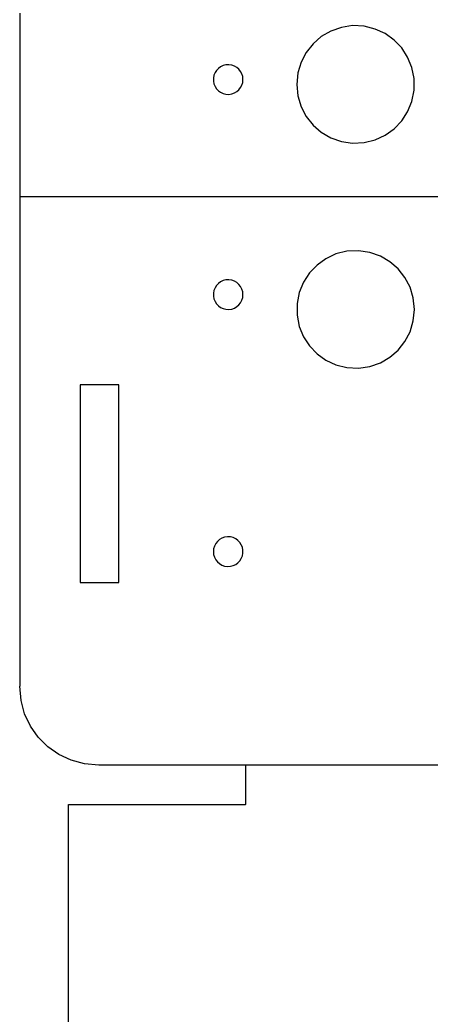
# Model space of a CAD drawing. Header units: metres. Extents: x 0 to 728, y 1000 to 1425.
# Drawn here: x 0 to 41.6, y 1106.7 to 1207.4 of the extents above; entities that cross this region are included whole.
import ezdxf

# ---------------------------------------------------------------- set-up
doc = ezdxf.new("R2010")
doc.units = ezdxf.units.M

msp = doc.modelspace()

# ---------------------------------------------------------------- linework, layer by layer
at = {"layer": 'COMPONENT1'}
for p, q in [((0.02, 1208.5), (0.02, 1200.5)), ((31.49, 1206.28), (30.53, 1205.72)), ((32.56, 1206.66), (31.49, 1206.28)), ((33.7, 1206.83), (32.56, 1206.66)), ((34.88, 1206.77), (33.7, 1206.83)), ((35.99, 1206.49), (34.88, 1206.77)), ((37, 1206.02), (35.99, 1206.49)), ((30.53, 1205.72), (29.7, 1204.99)), ((37.9, 1205.37), (37, 1206.02)), ((38.67, 1204.57), (37.9, 1205.37)), ((29.7, 1204.99), (29.01, 1204.12)), ((39.27, 1203.64), (38.67, 1204.57)), ((29.01, 1204.12), (28.49, 1203.13)), ((39.7, 1202.6), (39.27, 1203.64)), ((19.92, 1202.31), (19.77, 1202.08)), ((20.12, 1202.51), (19.92, 1202.31)), ((20.34, 1202.68), (20.12, 1202.51)), ((20.6, 1202.8), (20.34, 1202.68)), ((20.88, 1202.87), (20.6, 1202.8)), ((21.18, 1202.88), (20.88, 1202.87)), ((21.46, 1202.84), (21.18, 1202.88)), ((21.73, 1202.74), (21.46, 1202.84)), ((21.97, 1202.6), (21.73, 1202.74)), ((22.19, 1202.42), (21.97, 1202.6)), ((22.36, 1202.2), (22.19, 1202.42)), ((28.49, 1203.13), (28.16, 1202.05)), ((39.92, 1201.47), (39.7, 1202.6)), ((19.66, 1201.82), (19.61, 1201.53)), ((19.61, 1201.53), (19.61, 1201.23)), ((19.61, 1201.23), (19.66, 1200.95)), ((19.77, 1202.08), (19.66, 1201.82)), ((22.49, 1201.95), (22.36, 1202.2)), ((22.57, 1201.68), (22.49, 1201.95)), ((22.6, 1201.38), (22.57, 1201.68)), ((22.57, 1201.09), (22.6, 1201.38)), ((28.16, 1202.05), (28.05, 1200.88)), ((39.92, 1200.29), (39.92, 1201.47)), ((0.02, 1200.5), (0.02, 1189.5)), ((19.66, 1200.95), (19.77, 1200.69)), ((19.77, 1200.69), (19.92, 1200.45)), ((19.92, 1200.45), (20.12, 1200.25)), ((20.12, 1200.25), (20.34, 1200.09)), ((21.97, 1200.16), (22.19, 1200.35)), ((22.19, 1200.35), (22.36, 1200.57)), ((22.36, 1200.57), (22.49, 1200.82)), ((22.49, 1200.82), (22.57, 1201.09)), ((28.05, 1200.88), (28.16, 1199.72)), ((39.7, 1199.16), (39.92, 1200.29)), ((20.34, 1200.09), (20.6, 1199.97)), ((20.6, 1199.97), (20.88, 1199.9)), ((20.88, 1199.9), (21.18, 1199.88)), ((21.18, 1199.88), (21.46, 1199.93)), ((21.46, 1199.93), (21.73, 1200.02)), ((21.73, 1200.02), (21.97, 1200.16)), ((28.16, 1199.72), (28.49, 1198.63)), ((28.49, 1198.63), (29.01, 1197.64)), ((39.27, 1198.12), (39.7, 1199.16)), ((29.01, 1197.64), (29.7, 1196.77)), ((38.67, 1197.19), (39.27, 1198.12)), ((29.7, 1196.77), (30.53, 1196.05)), ((37, 1195.74), (37.9, 1196.39)), ((37.9, 1196.39), (38.67, 1197.19)), ((30.53, 1196.05), (31.49, 1195.49)), ((31.49, 1195.49), (32.56, 1195.11)), ((34.88, 1195), (35.99, 1195.27)), ((35.99, 1195.27), (37, 1195.74)), ((32.56, 1195.11), (33.7, 1194.94)), ((33.7, 1194.94), (34.88, 1195)), ((0.02, 1189.5), (0.02, 1178.5)), ((8.02, 1189.5), (0.02, 1189.5)), ((50.55, 1189.5), (8.02, 1189.5)), ((31, 1183.25), (30.1, 1182.61)), ((32.01, 1183.73), (31, 1183.25)), ((33.12, 1184), (32.01, 1183.73)), ((34.3, 1184.06), (33.12, 1184)), ((35.44, 1183.89), (34.3, 1184.06)), ((36.51, 1183.51), (35.44, 1183.89)), ((37.47, 1182.95), (36.51, 1183.51)), ((30.1, 1182.61), (29.33, 1181.81)), ((38.3, 1182.22), (37.47, 1182.95)), ((38.99, 1181.36), (38.3, 1182.22)), ((20.88, 1181.1), (20.6, 1181.03)), ((21.18, 1181.11), (20.88, 1181.1)), ((21.46, 1181.07), (21.18, 1181.11)), ((29.33, 1181.81), (28.73, 1180.87)), ((39.51, 1180.37), (38.99, 1181.36)), ((19.77, 1180.31), (19.66, 1180.05)), ((19.92, 1180.55), (19.77, 1180.31)), ((20.12, 1180.75), (19.92, 1180.55)), ((20.34, 1180.91), (20.12, 1180.75)), ((20.6, 1181.03), (20.34, 1180.91)), ((21.73, 1180.98), (21.46, 1181.07)), ((21.97, 1180.83), (21.73, 1180.98)), ((22.19, 1180.65), (21.97, 1180.83)), ((22.36, 1180.43), (22.19, 1180.65)), ((22.49, 1180.18), (22.36, 1180.43)), ((22.57, 1179.91), (22.49, 1180.18)), ((28.73, 1180.87), (28.3, 1179.83)), ((39.84, 1179.28), (39.51, 1180.37)), ((19.66, 1180.05), (19.61, 1179.76)), ((19.61, 1179.76), (19.61, 1179.47)), ((19.61, 1179.47), (19.66, 1179.18)), ((19.66, 1179.18), (19.77, 1178.92)), ((22.49, 1179.05), (22.57, 1179.32)), ((22.6, 1179.62), (22.57, 1179.91)), ((22.57, 1179.32), (22.6, 1179.62)), ((28.3, 1179.83), (28.08, 1178.71)), ((39.95, 1178.12), (39.84, 1179.28)), ((0.02, 1178.5), (0.02, 1140)), ((19.77, 1178.92), (19.92, 1178.68)), ((19.92, 1178.68), (20.12, 1178.48)), ((20.12, 1178.48), (20.34, 1178.32)), ((20.34, 1178.32), (20.6, 1178.2)), ((20.6, 1178.2), (20.88, 1178.13)), ((20.88, 1178.13), (21.18, 1178.12)), ((21.18, 1178.12), (21.46, 1178.16)), ((21.46, 1178.16), (21.73, 1178.25)), ((21.73, 1178.25), (21.97, 1178.4)), ((21.97, 1178.4), (22.19, 1178.58)), ((22.19, 1178.58), (22.36, 1178.8)), ((22.36, 1178.8), (22.49, 1179.05)), ((28.08, 1178.71), (28.08, 1177.53)), ((39.84, 1176.95), (39.95, 1178.12)), ((28.08, 1177.53), (28.3, 1176.4)), ((28.3, 1176.4), (28.73, 1175.36)), ((39.51, 1175.86), (39.84, 1176.95)), ((28.73, 1175.36), (29.33, 1174.42)), ((38.99, 1174.88), (39.51, 1175.86)), ((29.33, 1174.42), (30.1, 1173.62)), ((38.3, 1174.01), (38.99, 1174.88)), ((30.1, 1173.62), (31, 1172.98)), ((36.51, 1172.72), (37.47, 1173.28)), ((37.47, 1173.28), (38.3, 1174.01)), ((31, 1172.98), (32.01, 1172.51)), ((32.01, 1172.51), (33.12, 1172.23)), ((33.12, 1172.23), (34.3, 1172.17)), ((34.3, 1172.17), (35.44, 1172.34)), ((35.44, 1172.34), (36.51, 1172.72)), ((10.02, 1170.5), (6.12, 1170.5)), ((6.12, 1170.5), (6.12, 1150.5)), ((10.02, 1150.5), (10.02, 1170.5)), ((20.47, 1154.98), (20.23, 1154.83)), ((20.74, 1155.07), (20.47, 1154.98)), ((21.03, 1155.11), (20.74, 1155.07)), ((21.32, 1155.1), (21.03, 1155.11)), ((21.6, 1155.03), (21.32, 1155.1)), ((21.86, 1154.91), (21.6, 1155.03)), ((22.08, 1154.75), (21.86, 1154.91)), ((19.63, 1153.91), (19.6, 1153.62)), ((19.71, 1154.18), (19.63, 1153.91)), ((19.84, 1154.43), (19.71, 1154.18)), ((20.02, 1154.65), (19.84, 1154.43)), ((20.23, 1154.83), (20.02, 1154.65)), ((22.28, 1154.55), (22.08, 1154.75)), ((22.43, 1154.31), (22.28, 1154.55)), ((22.54, 1154.05), (22.43, 1154.31)), ((22.59, 1153.76), (22.54, 1154.05)), ((19.6, 1153.62), (19.63, 1153.32)), ((19.63, 1153.32), (19.71, 1153.05)), ((19.71, 1153.05), (19.84, 1152.8)), ((22.28, 1152.68), (22.43, 1152.92)), ((22.43, 1152.92), (22.54, 1153.18)), ((22.54, 1153.18), (22.59, 1153.47)), ((22.59, 1153.47), (22.59, 1153.76)), ((19.84, 1152.8), (20.02, 1152.58)), ((20.02, 1152.58), (20.23, 1152.4)), ((20.23, 1152.4), (20.47, 1152.25)), ((20.47, 1152.25), (20.74, 1152.16)), ((20.74, 1152.16), (21.03, 1152.12)), ((21.03, 1152.12), (21.32, 1152.13)), ((21.32, 1152.13), (21.6, 1152.2)), ((21.6, 1152.2), (21.86, 1152.32)), ((21.86, 1152.32), (22.08, 1152.48)), ((22.08, 1152.48), (22.28, 1152.68)), ((6.12, 1150.5), (10.02, 1150.5)), ((0.13, 1138.56), (0.02, 1140)), ((0.5, 1137.21), (0.13, 1138.56)), ((1.09, 1135.96), (0.5, 1137.21)), ((1.88, 1134.84), (1.09, 1135.96)), ((2.85, 1133.88), (1.88, 1134.84)), ((3.96, 1133.09), (2.85, 1133.88)), ((5.21, 1132.5), (3.96, 1133.09)), ((6.56, 1132.13), (5.21, 1132.5)), ((8, 1132), (6.56, 1132.13)), ((22.85, 1132), (8, 1132)), ((22.85, 1132), (22.85, 1128.03)), ((42.85, 1132), (22.85, 1132)), ((4.92, 1074.03), (4.94, 1128.03)), ((4.94, 1128.03), (22.85, 1128.03)), ((22.85, 1128), (22.85, 1128.03))]:
    msp.add_line(p, q, dxfattribs=at)

doc.saveas('drawing.dxf')
